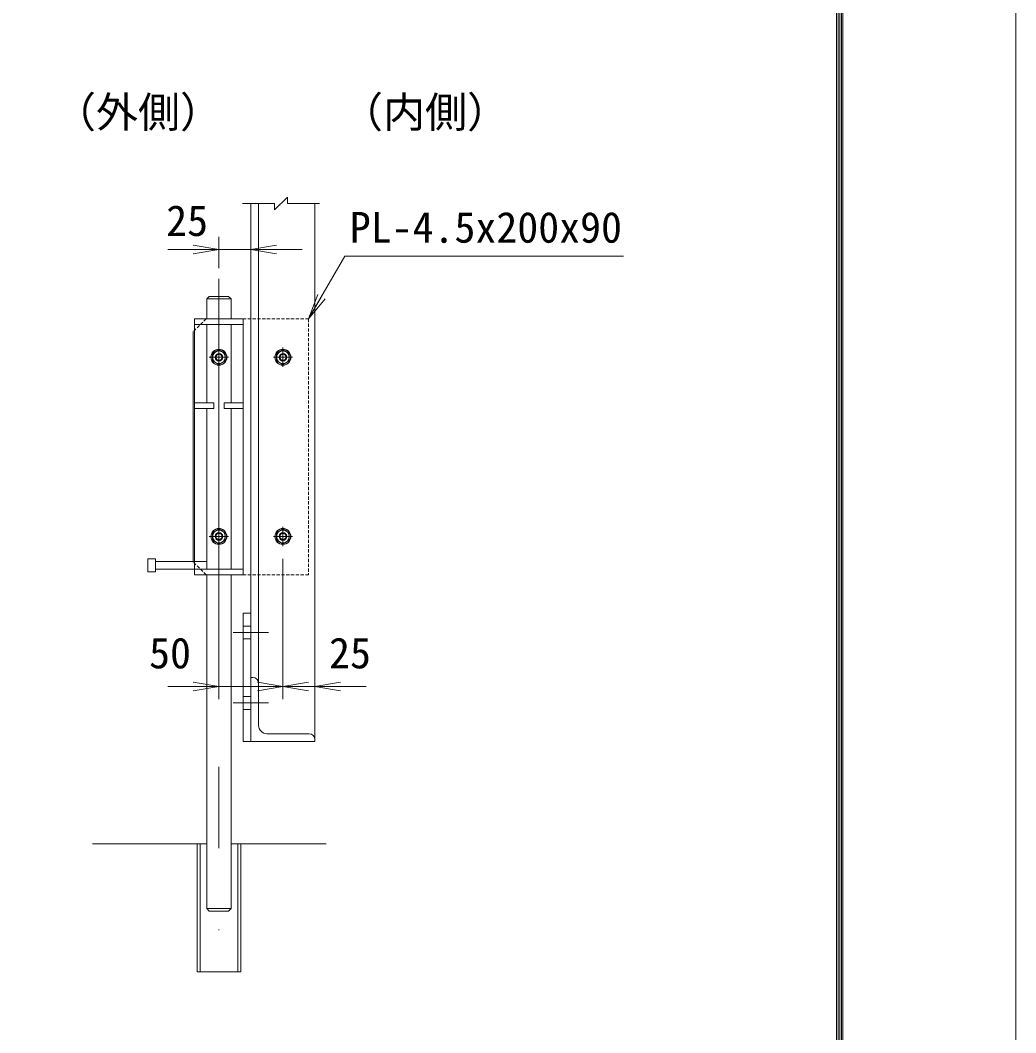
# Model space of a CAD drawing. Units: millimetres, scale not verified. Extents: x -6300 to 6300, y -4455 to 4455.
# Drawn here: x 3967 to 6300, y -2046 to 326 of the extents above; entities that cross this region are included whole.
import ezdxf
from ezdxf.enums import TextEntityAlignment as Align

# ---------------------------------------------------------------- set-up
doc = ezdxf.new("R2010")
doc.units = ezdxf.units.MM
doc.header["$LTSCALE"] = 30
for name, pattern in [('DASHED', [7.5, 6, -1.5]), ('USER1', [50.8, 31.75, -6.35, 6.35, -6.35]), ('USER3', [0.375, 0.25, -0.125]), ('USER5', [1.5, 1, -0.5])]:
    doc.linetypes.add(name, pattern=pattern)
for name, color, linetype, lineweight in [('0-0_D-STR1', 1, 'Continuous', 18), ('0-1_D-BMK', 2, 'USER1', 13), ('0-5_D-STR3', 3, 'Continuous', 13), ('0-7_D-STR-TXT', 7, 'Continuous', 9), ('0-8_D-STR-DIM', 7, 'Continuous', 9), ('0-9_0', 7, 'Continuous', 9), ('0-A_D-TTL-TXT', 7, 'Continuous', 18), ('0-B_D-TTL', 7, 'Continuous', 9)]:
    doc.layers.add(name, color=color, linetype=linetype, lineweight=lineweight)
doc.styles.add('ＭＳ ゴシック', font='')
doc.styles.get('ＭＳ ゴシック').set_extended_font_data('MS Gothic')

# ---------------------------------------------------------------- blocks, each defined once
blk = doc.blocks.new('_Open')
at = {"layer": '0-9_0'}
blk.add_line((-30, 5), (0, 0), dxfattribs=at)
blk.add_lwpolyline([(-30, -5), (0, 0), (-30, 0)], dxfattribs=at)
blk = doc.blocks.new('U35')
at = {"layer": '0-1_D-BMK'}
for p, q in [((-225, 0), (225, 0)), ((0, -225), (0, 225))]:
    blk.add_line(p, q, dxfattribs=at)
at = {"layer": '0-5_D-STR3'}
blk.add_lwpolyline([(0, 172.5), (149.4, 86.2), (149.4, -86.3), (0, -172.5), (-149.4, -86.3), (-149.4, 86.2)], close=True, dxfattribs=at)
for radius in [187.5, 149.4, 90, 72]:
    blk.add_circle((0, 0), radius, dxfattribs=at)

msp = doc.modelspace()

# ---------------------------------------------------------------- linework, layer by layer
at = {"layer": '0-0_D-STR1', "color": 7, "lineweight": 9}
for p, q in [((4563.1, -118.64), (4593.1, -88.64)), ((4593.1, -103.64), (4593.1, -88.64)), ((4487.73, -103.64), (4563.1, -103.64)), ((4563.1, -118.64), (4563.1, -103.64)), ((4593.1, -103.64), (4668.46, -103.64))]:
    msp.add_line(p, q, dxfattribs=at)
at = {"layer": '0-0_D-STR1'}
for p, q in [((4507.67, -1363.64), (4507.67, -103.64)), ((4525.67, -1326.14), (4525.67, -103.64)), ((4507.67, -1213.64), (4512.17, -1213.64)), ((4644.17, -1345.64), (4545.17, -1345.64)), ((4657.67, -1363.64), (4657.67, -1359.14))]:
    msp.add_line(p, q, dxfattribs=at)
msp.add_lwpolyline([(4657.67, -103.64), (4657.67, -1363.64), (4507.67, -1363.64)], dxfattribs=at)
for centre, radius, start, end in [((4512.17, -1227.14), 13.5, 0, 90), ((4545.17, -1326.14), 19.5, 180, 270), ((4644.17, -1359.14), 13.5, 0, 90)]:
    msp.add_arc(centre, radius, start, end, dxfattribs=at)
at = {"layer": '0-1_D-BMK'}
for p, q in [((4432.67, -280.17), (4432.67, -1806.14)), ((4549.19, -1108.64), (4466.16, -1108.64)), ((4549.19, -1273.64), (4466.16, -1273.64))]:
    msp.add_line(p, q, dxfattribs=at)
at = {"layer": '0-5_D-STR3'}
for p, q in [((4410.17, -321.14), (4404.17, -327.14)), ((4404.17, -373.64), (4404.17, -327.14)), ((4461.17, -327.14), (4404.17, -327.14)), ((4410.17, -321.14), (4455.17, -321.14)), ((4455.17, -321.14), (4461.17, -327.14)), ((4461.17, -373.64), (4461.17, -327.14)), ((4375.67, -373.64), (4375.67, -973.64)), ((4375.67, -373.64), (4489.67, -373.64)), ((4489.67, -373.64), (4489.67, -973.64)), ((4489.67, -387.14), (4375.67, -387.14)), ((4404.17, -570.14), (4404.17, -387.14)), ((4461.17, -570.14), (4461.17, -387.14)), ((4372.67, -403.64), (4372.67, -943.64)), ((4420.67, -570.14), (4375.67, -570.14)), ((4420.67, -583.64), (4375.67, -583.64)), ((4404.17, -960.14), (4404.17, -583.64)), ((4489.67, -570.14), (4444.67, -570.14)), ((4489.67, -583.64), (4444.67, -583.64)), ((4461.17, -960.14), (4461.17, -583.64)), ((4489.67, -960.14), (4375.67, -960.14)), ((4489.67, -973.64), (4375.67, -973.64)), ((4404.17, -1755.14), (4404.17, -973.64)), ((4461.17, -1755.14), (4461.17, -973.64)), ((4388.57, -1903.64), (4388.57, -1603.64)), ((4476.77, -1603.64), (4476.77, -1903.64)), ((4483.67, -1603.64), (4483.67, -1903.64)), ((4410.17, -1761.14), (4404.17, -1755.14)), ((4404.17, -1755.14), (4461.17, -1755.14)), ((4461.17, -1755.14), (4455.17, -1761.14)), ((4410.17, -1761.14), (4455.17, -1761.14))]:
    msp.add_line(p, q, dxfattribs=at)
at = {"layer": '0-5_D-STR3', "linetype": 'USER3'}
for p, q in [((4402.67, -373.64), (4372.67, -403.64)), ((4642.67, -373.64), (4402.67, -373.64)), ((4642.67, -373.64), (4642.67, -973.64)), ((4402.67, -973.64), (4372.67, -943.64)), ((4642.67, -973.64), (4402.67, -973.64))]:
    msp.add_line(p, q, dxfattribs=at)
at = {"layer": '0-5_D-STR3', "linetype": 'USER1'}
for p, q in [((4420.67, -570.14), (4420.67, -583.64)), ((4444.67, -570.14), (4444.67, -583.64))]:
    msp.add_line(p, q, dxfattribs=at)
at = {"layer": '0-5_D-STR3', "linetype": 'DASHED'}
for p, q in [((4266.17, -966.14), (4266.17, -936.14)), ((4284.17, -936.14), (4266.17, -936.14)), ((4284.17, -966.14), (4284.17, -936.14)), ((4404.17, -942.14), (4284.17, -942.14)), ((4284.17, -966.14), (4266.17, -966.14)), ((4404.17, -960.14), (4284.17, -960.14))]:
    msp.add_line(p, q, dxfattribs=at)
at = {"layer": '0-5_D-STR3', "linetype": 'USER5'}
for p, q in [((4489.67, -1093.64), (4507.67, -1093.64)), ((4489.67, -1123.64), (4507.67, -1123.64)), ((4489.67, -1258.64), (4507.67, -1258.64)), ((4489.67, -1288.64), (4507.67, -1288.64))]:
    msp.add_line(p, q, dxfattribs=at)
at = {"layer": '0-5_D-STR3'}
msp.add_lwpolyline([(4489.67, -1363.64), (4489.67, -1063.64), (4507.67, -1063.64), (4507.67, -1363.64)], close=True, dxfattribs=at)
msp.add_lwpolyline([(4483.67, -1903.64), (4381.67, -1903.64), (4381.67, -1603.64)], dxfattribs=at)
for centre in [(4432.67, -463.64), (4582.67, -463.64), (4432.67, -883.64), (4582.67, -883.64)]:
    msp.add_circle(centre, 18.3, dxfattribs=at)
at = {"layer": '0-8_D-STR-DIM'}
for p, q in [((4432.67, -254.84), (4432.67, -181.38)), ((4507.67, -343.64), (4507.67, -181.38)), ((4372.67, -211.38), (4312.67, -211.38)), ((4432.67, -211.38), (4507.67, -211.38)), ((4567.67, -211.38), (4627.67, -211.38)), ((4727.6, -227.21), (4643.68, -371.91)), ((4727.6, -227.21), (5380.56, -227.21)), ((4657.67, -763.64), (4657.67, -1264.91)), ((4432.67, -936.14), (4432.67, -1264.91)), ((4582.67, -936.14), (4582.67, -1264.91)), ((4582.67, -936.14), (4582.67, -1264.91)), ((4372.67, -1234.91), (4312.67, -1234.91)), ((4432.67, -1234.91), (4582.67, -1234.91)), ((4522.67, -1234.91), (4462.67, -1234.91)), ((4582.67, -1234.91), (4657.67, -1234.91)), ((4642.67, -1234.91), (4702.67, -1234.91)), ((4717.67, -1234.91), (4777.67, -1234.91))]:
    msp.add_line(p, q, dxfattribs=at)
at = {"layer": '0-9_0'}
for p, q in [((4136.07, -1603.64), (4404.17, -1603.64)), ((4461.17, -1603.64), (4683.61, -1603.64))]:
    msp.add_line(p, q, dxfattribs=at)
at = {"layer": '0-B_D-TTL', "color": 2, "lineweight": 18}
msp.add_lwpolyline([(-6300, 4455), (6300, 4455), (6300, -4455), (-6300, -4455)], close=True, dxfattribs=at)
at = {"layer": '0-B_D-TTL'}
for points in [[(-5895, 4125), (5895, 4125), (5895, -4125), (-5895, -4125)], [(-5891.25, 4121.25), (5891.25, 4121.25), (5891.25, -4121.25), (-5891.25, -4121.25)], [(-5887.5, 4117.5), (5887.5, 4117.5), (5887.5, -4117.5), (-5887.5, -4117.5)], [(-5883.75, 4113.75), (5883.75, 4113.75), (5883.75, -4113.75), (-5883.75, -4113.75)], [(-5880, 4110), (5880, 4110), (5880, -4110), (-5880, -4110)]]:
    msp.add_lwpolyline(points, close=True, dxfattribs=at)

# ---------------------------------------------------------------- block references
at = {"layer": '0-8_D-STR-DIM'}
for name, p, xscale, yscale in [('_Open', (4432.67, -211.38), 2, 2), ('U35', (4432.67, -463.64), 0.1, 0.1), ('U35', (4582.67, -463.64), 0.1, 0.1), ('U35', (4432.67, -883.64), 0.1, 0.1), ('U35', (4582.67, -883.64), 0.1, 0.1), ('_Open', (4432.67, -1234.91), 2, 2), ('_Open', (4582.67, -1234.91), 2, 2)]:
    msp.add_blockref(name, p, dxfattribs=dict(at, xscale=xscale, yscale=yscale))
at = {"layer": '0-8_D-STR-DIM', "xscale": 2, "yscale": 2}
for p, rotation in [((4507.67, -211.38), 180), ((4642.67, -373.64), 239.88652), ((4582.67, -1234.91), 180), ((4657.67, -1234.91), 180)]:
    msp.add_blockref('_Open', p, dxfattribs=dict(at, rotation=rotation))

# ---------------------------------------------------------------- texts
at = {"layer": '0-7_D-STR-TXT', "style": 'ＭＳ ゴシック'}
msp.add_text('PL-4.5x200x90', height=72.14, dxfattribs=at).set_placement((4739.25, -216.95), align=Align.BOTTOM_LEFT)
at = {"layer": '0-8_D-STR-DIM', "style": 'ＭＳ ゴシック'}
for s, p in [('25', (4309.05, -201.26)), ('50', (4268.98, -1214.24)), ('25', (4690.71, -1214.24))]:
    msp.add_text(s, height=72.14, dxfattribs=at).set_placement(p, align=Align.BOTTOM_LEFT)
at = {"layer": '0-A_D-TTL-TXT', "style": 'ＭＳ ゴシック'}
for s, p in [('（外側）', (4046.19, 52.92)), ('（内側）', (4718.87, 52.92))]:
    msp.add_text(s, height=72.14, dxfattribs=at).set_placement(p, align=Align.BOTTOM_LEFT)

doc.saveas('drawing.dxf')
